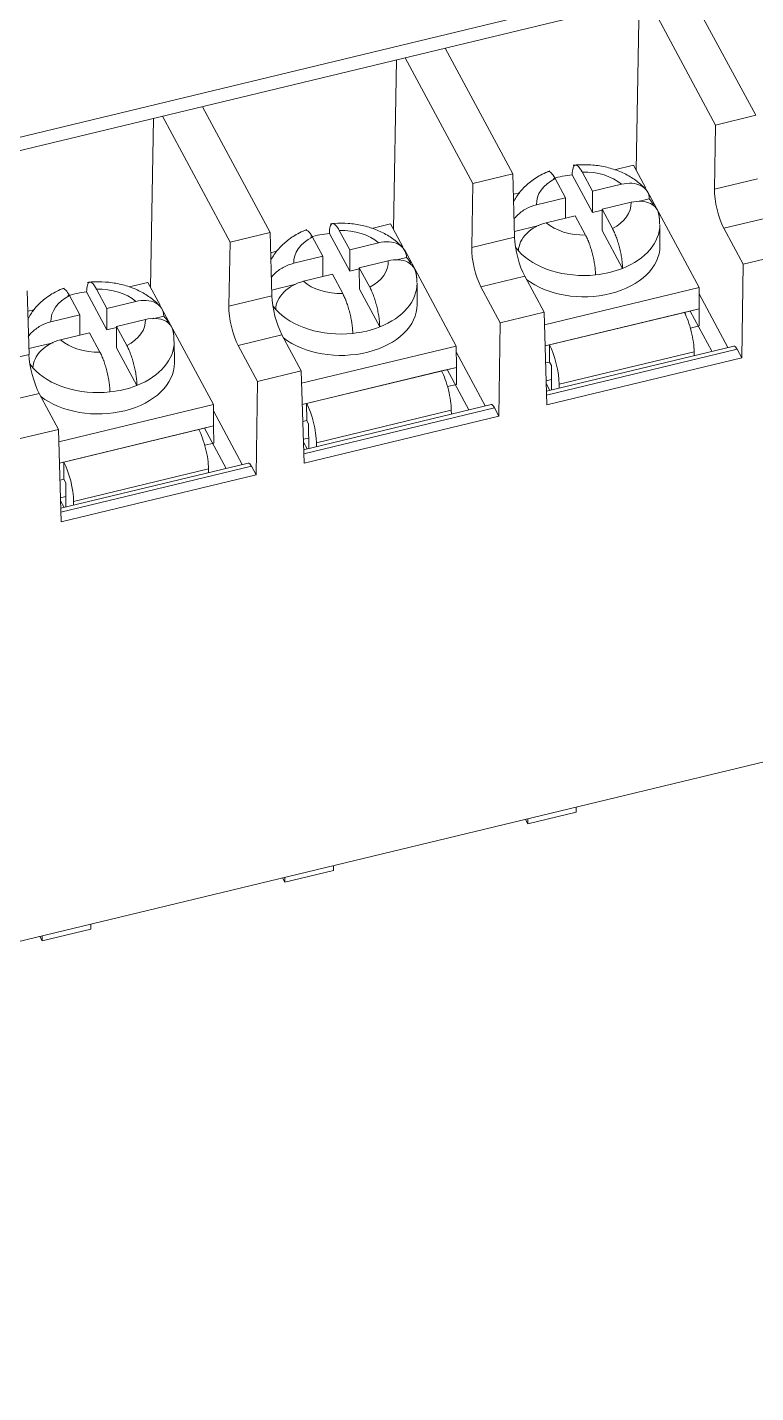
# Model space of a CAD drawing. Header units: millimetres. Extents: x -195 to 1349, y 148 to 750.
# Drawn here: x 1209.05 to 1234.47, y 610.56 to 658.21 of the extents above; entities that cross this region are included whole.
import ezdxf

# ---------------------------------------------------------------- set-up
doc = ezdxf.new("R2010")
doc.units = ezdxf.units.MM
doc.layers.add('100', color=7, linetype='CONTINUOUS', true_color=0xffffff)
doc.layers.add('3', color=7, linetype='CONTINUOUS', true_color=0xffffff)

msp = doc.modelspace()

# ---------------------------------------------------------------- linework, layer by layer
at = {"layer": '100', "color": 7, "linetype": 'Continuous', "lineweight": 18}
for p, q in [((1151.541, 640.57), (1300.306, 676.439)), ((1300.037, 675.9), (1151.272, 640.031))]:
    msp.add_line(p, q, dxfattribs=at)
at = {"layer": '100', "color": 7, "linetype": 'Continuous', "lineweight": 13}
for p, q in [((1232.11, 659.522), (1234.469, 655.134)), ((1230.404, 659.111), (1230.3, 653.21)), ((1233.07, 654.796), (1230.712, 659.185)), ((1221.93, 657.068), (1221.827, 651.167)), ((1224.597, 652.753), (1222.238, 657.142)), ((1223.637, 657.479), (1225.995, 653.091)), ((1215.164, 655.436), (1217.522, 651.048)), ((1234.469, 655.134), (1233.07, 654.796)), ((1213.457, 655.025), (1213.353, 649.124)), ((1216.123, 650.71), (1213.765, 655.099)), ((1233.07, 654.796), (1233.031, 652.56)), ((1224.597, 652.753), (1224.557, 650.517)), ((1225.995, 653.091), (1224.597, 652.753)), ((1226.054, 650.878), (1225.995, 653.091)), ((1233.031, 652.56), (1234.528, 652.921)), ((1233.353, 651.191), (1234.883, 651.56)), ((1217.522, 651.048), (1216.123, 650.71)), ((1217.581, 648.835), (1217.522, 651.048)), ((1224.557, 650.517), (1226.054, 650.878)), ((1234.027, 649.937), (1233.353, 651.191)), ((1143.462, 610.561), (1309.464, 650.587)), ((1216.123, 650.71), (1216.084, 648.474)), ((1233.982, 646.675), (1234.027, 649.937)), ((1235.556, 650.306), (1234.027, 649.937)), ((1224.879, 649.148), (1226.409, 649.517)), ((1226.409, 649.517), (1227.083, 648.263)), ((1209.108, 646.792), (1209.049, 649.005)), ((1225.553, 647.894), (1224.879, 649.148)), ((1216.084, 648.474), (1217.581, 648.835)), ((1233.499, 647.035), (1232.495, 648.904)), ((1227.083, 648.263), (1225.553, 647.894)), ((1227.181, 645.035), (1227.083, 648.263)), ((1232.935, 646.899), (1232.178, 648.305)), ((1225.509, 644.632), (1225.553, 647.894)), ((1216.406, 647.105), (1217.936, 647.474)), ((1217.08, 645.851), (1216.406, 647.105)), ((1217.936, 647.474), (1218.61, 646.22)), ((1233.705, 647.084), (1227.167, 645.508)), ((1207.611, 646.431), (1209.108, 646.792)), ((1225.026, 644.992), (1224.022, 646.861)), ((1227.171, 645.368), (1233.823, 646.972)), ((1227.181, 645.035), (1233.982, 646.675)), ((1233.982, 646.675), (1233.823, 646.972)), ((1218.61, 646.22), (1217.08, 645.851)), ((1218.708, 642.992), (1218.61, 646.22)), ((1224.461, 644.856), (1223.705, 646.262)), ((1217.036, 642.589), (1217.08, 645.851)), ((1227.156, 645.872), (1227.344, 645.917)), ((1227.286, 645.537), (1227.158, 645.773)), ((1207.933, 645.062), (1209.462, 645.431)), ((1209.462, 645.431), (1210.136, 644.177)), ((1216.553, 642.949), (1215.548, 644.818)), ((1225.232, 645.041), (1218.693, 643.465)), ((1218.697, 643.325), (1225.349, 644.929)), ((1218.708, 642.992), (1225.509, 644.632)), ((1225.509, 644.632), (1225.349, 644.929)), ((1210.136, 644.177), (1208.607, 643.808)), ((1210.234, 640.949), (1210.136, 644.177)), ((1215.988, 642.812), (1215.232, 644.219)), ((1218.682, 643.829), (1218.871, 643.874)), ((1218.812, 643.493), (1218.685, 643.73)), ((1216.759, 642.998), (1210.22, 641.422)), ((1210.224, 641.282), (1216.876, 642.886)), ((1217.036, 642.589), (1216.876, 642.886)), ((1210.234, 640.949), (1217.036, 642.589)), ((1210.209, 641.786), (1210.397, 641.831)), ((1210.339, 641.45), (1210.212, 641.687))]:
    msp.add_line(p, q, dxfattribs=at)
for centre, major_axis, ratio, start_param, end_param in [((1233.366, 651.936), (-0.221, 0.97), 0.260654, 0.814706, 2.385502), ((1226.39, 650.254), (0.246, -0.964), 0.237377, 3.949787, 5.520583), ((1224.893, 649.893), (-0.221, 0.97), 0.260654, 0.814706, 2.385502), ((1216.419, 647.85), (-0.221, 0.97), 0.260654, 0.814706, 2.385502), ((1217.916, 648.211), (0.246, -0.964), 0.237377, 3.949787, 5.520583), ((1233.816, 646.599), (-0.11, 0.485), 0.260654, 5.527095, 6.286598), ((1209.443, 646.168), (0.246, -0.964), 0.237377, 3.949787, 5.520583), ((1225.343, 644.556), (-0.11, 0.485), 0.260654, 5.527095, 6.286598), ((1216.869, 642.513), (-0.11, 0.485), 0.260654, 5.527095, 6.286598)]:
    msp.add_ellipse(centre, major_axis=major_axis, ratio=ratio, start_param=start_param, end_param=end_param, dxfattribs=at)
at = {"layer": '3', "color": 7, "linetype": 'Continuous', "lineweight": 13}
for p, q in [((1230.203, 653.391), (1229.545, 653.233)), ((1230.631, 652.594), (1230.203, 653.391)), ((1227.831, 652.257), (1227.469, 652.93)), ((1228.776, 651.739), (1228.067, 653.058)), ((1228.411, 653.157), (1228.772, 652.484)), ((1229.782, 652.728), (1228.772, 652.484)), ((1226.234, 652.434), (1226.014, 652.382)), ((1227.831, 652.257), (1226.821, 652.014)), ((1227.834, 651.55), (1227.831, 652.257)), ((1228.772, 652.484), (1228.776, 651.739)), ((1232.494, 649.127), (1230.683, 652.497)), ((1229.11, 651.82), (1228.776, 651.739)), ((1229.109, 651.857), (1230.119, 652.101)), ((1229.109, 651.857), (1229.113, 651.112)), ((1229.109, 651.857), (1229.471, 651.185)), ((1230.755, 652.217), (1230.371, 652.124)), ((1221.729, 651.348), (1221.072, 651.19)), ((1222.158, 650.551), (1221.729, 651.348)), ((1227.158, 651.387), (1228.168, 651.63)), ((1228.529, 650.958), (1228.168, 651.63)), ((1231.127, 650.579), (1231.123, 651.324)), ((1219.358, 650.214), (1218.996, 650.887)), ((1220.302, 649.696), (1219.594, 651.015)), ((1219.938, 651.114), (1220.299, 650.441)), ((1226.895, 651.286), (1226.049, 651.082)), ((1229.821, 649.794), (1229.113, 651.112)), ((1217.76, 650.391), (1217.541, 650.339)), ((1221.309, 650.685), (1220.299, 650.441)), ((1220.299, 650.441), (1220.302, 649.696)), ((1224.021, 647.084), (1222.21, 650.453)), ((1219.358, 650.214), (1218.348, 649.971)), ((1219.361, 649.507), (1219.358, 650.214)), ((1220.636, 649.814), (1221.646, 650.058)), ((1222.282, 650.173), (1221.897, 650.081)), ((1218.685, 649.344), (1219.694, 649.587)), ((1220.056, 648.915), (1219.694, 649.587)), ((1220.636, 649.777), (1220.302, 649.696)), ((1220.636, 649.814), (1220.639, 649.069)), ((1220.636, 649.814), (1220.997, 649.142)), ((1211.829, 647.653), (1211.12, 648.972)), ((1211.464, 649.071), (1211.826, 648.398)), ((1213.256, 649.305), (1212.598, 649.147)), ((1213.684, 648.508), (1213.256, 649.305)), ((1218.422, 649.243), (1217.576, 649.039)), ((1221.348, 647.751), (1220.639, 649.069)), ((1222.653, 648.536), (1222.65, 649.281)), ((1232.494, 649.127), (1227.096, 647.826)), ((1232.497, 648.382), (1232.494, 649.127)), ((1210.884, 648.171), (1210.523, 648.844)), ((1212.835, 648.642), (1211.826, 648.398)), ((1209.287, 648.348), (1209.068, 648.296)), ((1210.884, 648.171), (1209.874, 647.928)), ((1210.887, 647.464), (1210.884, 648.171)), ((1211.826, 648.398), (1211.829, 647.653)), ((1212.163, 647.771), (1213.172, 648.015)), ((1213.808, 648.13), (1213.424, 648.038)), ((1215.547, 645.041), (1213.737, 648.41)), ((1232.497, 648.382), (1227.119, 647.085)), ((1227.272, 647.122), (1231.979, 648.257)), ((1232.497, 648.382), (1231.979, 648.257)), ((1232.497, 648.382), (1232.5, 647.786)), ((1210.211, 647.301), (1211.221, 647.544)), ((1211.582, 646.872), (1211.221, 647.544)), ((1212.163, 647.734), (1211.829, 647.653)), ((1212.163, 647.771), (1212.166, 647.026)), ((1212.163, 647.771), (1212.524, 647.099)), ((1232.188, 647.711), (1232.5, 647.786)), ((1209.949, 647.2), (1209.102, 646.996)), ((1212.874, 645.708), (1212.166, 647.026)), ((1214.18, 646.493), (1214.177, 647.238)), ((1224.021, 647.084), (1218.623, 645.783)), ((1224.024, 646.339), (1224.021, 647.084)), ((1227.272, 647.122), (1227.119, 647.085)), ((1227.274, 646.526), (1227.272, 647.122)), ((1232.32, 646.885), (1227.612, 645.75)), ((1232.32, 646.75), (1232.32, 646.885)), ((1224.024, 646.339), (1218.645, 645.042)), ((1218.798, 645.079), (1223.506, 646.214)), ((1224.024, 646.339), (1223.506, 646.214)), ((1224.024, 646.339), (1224.026, 645.743)), ((1227.137, 646.493), (1227.274, 646.526)), ((1227.274, 646.526), (1227.342, 646.401)), ((1227.346, 645.551), (1227.342, 646.401)), ((1223.715, 645.668), (1224.026, 645.743)), ((1227.613, 645.615), (1227.612, 645.75)), ((1215.547, 645.041), (1210.15, 643.74)), ((1215.55, 644.296), (1215.547, 645.041)), ((1218.798, 645.079), (1218.645, 645.042)), ((1218.801, 644.483), (1218.798, 645.079)), ((1223.846, 644.842), (1219.139, 643.707)), ((1223.847, 644.707), (1223.846, 644.842)), ((1215.55, 644.296), (1210.172, 642.999)), ((1210.325, 643.036), (1215.033, 644.171)), ((1215.55, 644.296), (1215.033, 644.171)), ((1215.55, 644.296), (1215.553, 643.7)), ((1218.663, 644.45), (1218.801, 644.483)), ((1218.801, 644.483), (1218.868, 644.358)), ((1218.872, 643.508), (1218.868, 644.358)), ((1215.241, 643.625), (1215.553, 643.7)), ((1219.139, 643.572), (1219.139, 643.707)), ((1210.325, 643.036), (1210.172, 642.999)), ((1210.328, 642.44), (1210.325, 643.036)), ((1215.373, 642.799), (1210.665, 641.664)), ((1215.373, 642.664), (1215.373, 642.799)), ((1210.19, 642.407), (1210.328, 642.44)), ((1210.328, 642.44), (1210.395, 642.315)), ((1210.399, 641.465), (1210.395, 642.315)), ((1210.666, 641.529), (1210.665, 641.664)), ((1228.208, 630.823), (1226.513, 630.414)), ((1228.208, 630.823), (1228.207, 630.995)), ((1226.513, 630.414), (1226.432, 630.567)), ((1226.513, 630.586), (1226.513, 630.414)), ((1219.735, 628.78), (1219.734, 628.952)), ((1218.04, 628.371), (1217.958, 628.524)), ((1218.039, 628.543), (1218.04, 628.371)), ((1219.735, 628.78), (1218.04, 628.371)), ((1211.261, 626.737), (1209.567, 626.328)), ((1211.261, 626.737), (1211.261, 626.909)), ((1209.567, 626.328), (1209.485, 626.481)), ((1209.566, 626.5), (1209.567, 626.328))]:
    msp.add_line(p, q, dxfattribs=at)
for centre, major_axis, ratio, start_param, end_param in [((1228.47, 652.057), (-1.65, -0.007), 0.666875, 5.361044, 6.316099), ((1228.473, 651.312), (2.65, 0.012), 0.666875, 1.721764, 1.980603), ((1228.47, 652.057), (-1.65, -0.007), 0.666875, 3.790248, 4.745303), ((1228.47, 652.057), (-1.65, -0.007), 0.666875, 2.219452, 3.174506), ((1228.473, 651.312), (2.65, 0.012), 0.666875, 0.403632, 0.530601), ((1228.47, 652.057), (-1.65, -0.007), 0.666875, 0.648655, 1.60371), ((1228.473, 651.312), (2.65, 0.012), 0.666875, 5.24299, 6.283173), ((1219.997, 650.014), (-1.65, -0.007), 0.666875, 5.361044, 6.316099), ((1220, 649.269), (2.65, 0.012), 0.666875, 1.721764, 1.980603), ((1219.997, 650.014), (-1.65, -0.007), 0.666875, 3.790248, 4.745303), ((1228.473, 651.312), (2.65, 0.012), 0.666875, 3.590709, 3.672194), ((1228.473, 651.312), (2.65, 0.012), 0.666875, 3.672194, 4.863356), ((1228.477, 650.567), (2.65, 0.012), 0.666875, 3.848176, 6.283107), ((1219.997, 650.014), (-1.65, -0.007), 0.666875, 2.219452, 3.174506), ((1220, 649.269), (2.65, 0.012), 0.666875, 0.403632, 0.530601), ((1228.473, 651.312), (2.65, 0.012), 0.666875, 4.863356, 5.24299), ((1211.527, 647.226), (2.65, 0.012), 0.666875, 1.721764, 1.980603), ((1211.523, 647.971), (-1.65, -0.007), 0.666875, 3.790248, 4.745303), ((1219.997, 650.014), (-1.65, -0.007), 0.666875, 0.648655, 1.60371), ((1220, 649.269), (2.65, 0.012), 0.666875, 5.24299, 6.283173), ((1211.523, 647.971), (-1.65, -0.007), 0.666875, 5.361044, 6.316099), ((1220, 649.269), (2.65, 0.012), 0.666875, 3.590709, 3.672194), ((1220.003, 648.524), (2.65, 0.012), 0.666875, 3.848176, 6.283107), ((1211.523, 647.971), (-1.65, -0.007), 0.666875, 2.219452, 3.174506), ((1211.527, 647.226), (2.65, 0.012), 0.666875, 0.403632, 0.530601), ((1220, 649.269), (2.65, 0.012), 0.666875, 3.672194, 4.863356), ((1231.983, 647.512), (-0.234, 0.972), 0.249055, 3.95287, 5.523667), ((1220, 649.269), (2.65, 0.012), 0.666875, 4.863356, 5.24299), ((1211.523, 647.971), (-1.65, -0.007), 0.666875, 0.648655, 1.60371), ((1211.527, 647.226), (2.65, 0.012), 0.666875, 5.24299, 6.283173), ((1227.275, 646.377), (0.234, -0.972), 0.249055, 0.811278, 2.382074), ((1211.527, 647.226), (2.65, 0.012), 0.666875, 3.590709, 3.672194), ((1211.527, 647.226), (2.65, 0.012), 0.666875, 3.672194, 4.863356), ((1211.53, 646.481), (2.65, 0.012), 0.666875, 3.848176, 6.283107), ((1223.509, 645.469), (-0.234, 0.972), 0.249055, 3.95287, 5.523667), ((1211.527, 647.226), (2.65, 0.012), 0.666875, 4.863356, 5.24299), ((1218.802, 644.334), (0.234, -0.972), 0.249055, 0.811278, 2.382074), ((1215.036, 643.426), (-0.234, 0.972), 0.249055, 3.95287, 5.523667), ((1210.328, 642.291), (0.234, -0.972), 0.249055, 0.811278, 2.382074)]:
    msp.add_ellipse(centre, major_axis=major_axis, ratio=ratio, start_param=start_param, end_param=end_param, dxfattribs=at)
for points, knots in [([(1228.411, 653.157), (1228.366, 653.24), (1228.321, 653.305), (1228.238, 653.388), (1228.2, 653.406), (1228.136, 653.389), (1228.11, 653.355), (1228.076, 653.239), (1228.067, 653.157), (1228.067, 653.058)], [0, 0, 0, 0, 0.25, 0.25, 0.5, 0.5, 0.75, 0.75, 1, 1, 1, 1]), ([(1230.653, 652.526), (1230.588, 652.6), (1230.417, 652.772), (1230.093, 653.005), (1229.677, 653.206), (1229.214, 653.346), (1228.728, 653.415), (1228.352, 653.415), (1228.146, 653.397), (1228.099, 653.392)], [0, 0, 0, 0, 0.111345, 0.27406, 0.440954, 0.612154, 0.785153, 0.950566, 1, 1, 1, 1]), ([(1227.281, 653.193), (1227.191, 653.158), (1226.952, 653.051), (1226.609, 652.835), (1226.289, 652.534), (1226.108, 652.283), (1226.03, 652.135), (1226.015, 652.106)], [0, 0, 0, 0, 0.163026, 0.447367, 0.698688, 0.941026, 1, 1, 1, 1]), ([(1227.219, 653.168), (1227.221, 653.169), (1227.224, 653.17), (1227.259, 653.179), (1227.297, 653.161), (1227.38, 653.078), (1227.425, 653.013), (1227.469, 652.93)], [0, 0, 0, 0, 0.039498, 0.039498, 0.519749, 0.519749, 1, 1, 1, 1]), ([(1229.782, 652.728), (1229.908, 652.758), (1230.033, 652.77), (1230.266, 652.754), (1230.374, 652.726), (1230.555, 652.632), (1230.629, 652.567), (1230.728, 652.409), (1230.755, 652.316), (1230.755, 652.217)], [0, 0, 0, 0, 0.25, 0.25, 0.5, 0.5, 0.75, 0.75, 1, 1, 1, 1]), ([(1226.03, 651.508), (1226.063, 651.553), (1226.1, 651.596), (1226.231, 651.727), (1226.338, 651.807), (1226.571, 651.936), (1226.696, 651.984), (1226.821, 652.014)], [0, 0, 0, 0, 0.184423, 0.184423, 0.592211, 0.592211, 1, 1, 1, 1]), ([(1231.078, 651.709), (1231.044, 651.855), (1230.947, 651.977), (1230.618, 652.146), (1230.37, 652.161), (1230.119, 652.101)], [0, 0, 0, 0, 0.442266, 0.442266, 1, 1, 1, 1]), ([(1219.938, 651.114), (1219.893, 651.197), (1219.848, 651.262), (1219.765, 651.345), (1219.727, 651.363), (1219.663, 651.346), (1219.637, 651.312), (1219.602, 651.196), (1219.593, 651.114), (1219.594, 651.015)], [0, 0, 0, 0, 0.25, 0.25, 0.5, 0.5, 0.75, 0.75, 1, 1, 1, 1]), ([(1222.18, 650.483), (1222.115, 650.557), (1221.943, 650.729), (1221.62, 650.962), (1221.204, 651.163), (1220.741, 651.303), (1220.255, 651.372), (1219.878, 651.372), (1219.673, 651.354), (1219.625, 651.349)], [0, 0, 0, 0, 0.111345, 0.27406, 0.440954, 0.612154, 0.785153, 0.950566, 1, 1, 1, 1]), ([(1226.192, 650.408), (1226.191, 650.507), (1226.217, 650.612), (1226.314, 650.818), (1226.387, 650.918), (1226.658, 651.19), (1226.908, 651.327), (1227.158, 651.387)], [0, 0, 0, 0, 0.25, 0.25, 0.5, 0.5, 1, 1, 1, 1]), ([(1218.808, 651.15), (1218.718, 651.115), (1218.478, 651.008), (1218.136, 650.792), (1217.815, 650.491), (1217.634, 650.24), (1217.556, 650.092), (1217.542, 650.063)], [0, 0, 0, 0, 0.163026, 0.447367, 0.698688, 0.941026, 1, 1, 1, 1]), ([(1218.745, 651.125), (1218.748, 651.126), (1218.75, 651.127), (1218.785, 651.136), (1218.823, 651.118), (1218.907, 651.035), (1218.951, 650.97), (1218.996, 650.887)], [0, 0, 0, 0, 0.039498, 0.039498, 0.519749, 0.519749, 1, 1, 1, 1]), ([(1228.88, 649.567), (1228.879, 649.617), (1228.877, 649.67), (1228.87, 649.755), (1228.867, 649.784), (1228.862, 649.83), (1228.86, 649.845), (1228.856, 649.876), (1228.854, 649.891), (1228.847, 649.938), (1228.842, 649.969), (1228.833, 650.017), (1228.83, 650.034), (1228.824, 650.066), (1228.821, 650.082), (1228.805, 650.162), (1228.79, 650.227), (1228.77, 650.307), (1228.766, 650.324), (1228.757, 650.356), (1228.753, 650.372), (1228.739, 650.42), (1228.73, 650.451), (1228.702, 650.543), (1228.682, 650.602), (1228.655, 650.674), (1228.65, 650.688), (1228.639, 650.716), (1228.634, 650.73), (1228.618, 650.77), (1228.607, 650.796), (1228.574, 650.87), (1228.552, 650.916), (1228.529, 650.958)], [0, 0, 0, 0, 0.125, 0.125, 0.1875, 0.1875, 0.21875, 0.21875, 0.25, 0.25, 0.3125, 0.3125, 0.34375, 0.34375, 0.375, 0.375, 0.5, 0.5, 0.53125, 0.53125, 0.5625, 0.5625, 0.625, 0.625, 0.75, 0.75, 0.78125, 0.78125, 0.8125, 0.8125, 0.875, 0.875, 1, 1, 1, 1]), ([(1229.821, 649.794), (1229.821, 649.844), (1229.818, 649.897), (1229.811, 649.983), (1229.808, 650.012), (1229.803, 650.057), (1229.801, 650.072), (1229.797, 650.103), (1229.795, 650.118), (1229.784, 650.196), (1229.773, 650.259), (1229.753, 650.356), (1229.746, 650.389), (1229.731, 650.454), (1229.716, 650.518), (1229.699, 650.582), (1229.686, 650.629), (1229.681, 650.645), (1229.672, 650.677), (1229.667, 650.692), (1229.643, 650.77), (1229.623, 650.829), (1229.592, 650.914), (1229.581, 650.942), (1229.565, 650.983), (1229.559, 650.996), (1229.548, 651.022), (1229.543, 651.035), (1229.515, 651.097), (1229.493, 651.143), (1229.471, 651.185)], [0, 0, 0, 0, 0.125, 0.125, 0.1875, 0.1875, 0.21875, 0.21875, 0.25, 0.25, 0.375, 0.375, 0.4375, 0.4375, 0.5, 0.5625, 0.5625, 0.59375, 0.59375, 0.625, 0.625, 0.75, 0.75, 0.8125, 0.8125, 0.84375, 0.84375, 0.875, 0.875, 1, 1, 1, 1]), ([(1221.309, 650.685), (1221.434, 650.715), (1221.56, 650.727), (1221.793, 650.711), (1221.901, 650.683), (1222.082, 650.589), (1222.155, 650.524), (1222.255, 650.366), (1222.281, 650.273), (1222.282, 650.173)], [0, 0, 0, 0, 0.25, 0.25, 0.5, 0.5, 0.75, 0.75, 1, 1, 1, 1]), ([(1217.556, 649.465), (1217.589, 649.51), (1217.626, 649.553), (1217.757, 649.684), (1217.865, 649.764), (1218.098, 649.893), (1218.222, 649.941), (1218.348, 649.971)], [0, 0, 0, 0, 0.184423, 0.184423, 0.592211, 0.592211, 1, 1, 1, 1]), ([(1222.605, 649.666), (1222.57, 649.812), (1222.473, 649.934), (1222.145, 650.103), (1221.897, 650.118), (1221.646, 650.058)], [0, 0, 0, 0, 0.442266, 0.442266, 1, 1, 1, 1]), ([(1210.334, 649.107), (1210.244, 649.072), (1210.005, 648.965), (1209.663, 648.749), (1209.342, 648.448), (1209.161, 648.196), (1209.083, 648.049), (1209.068, 648.02)], [0, 0, 0, 0, 0.163026, 0.447367, 0.698688, 0.941026, 1, 1, 1, 1]), ([(1210.272, 649.082), (1210.274, 649.083), (1210.277, 649.084), (1210.312, 649.093), (1210.35, 649.075), (1210.433, 648.992), (1210.478, 648.927), (1210.523, 648.844)], [0, 0, 0, 0, 0.039498, 0.039498, 0.519749, 0.519749, 1, 1, 1, 1]), ([(1211.464, 649.071), (1211.42, 649.154), (1211.375, 649.219), (1211.292, 649.302), (1211.253, 649.32), (1211.189, 649.303), (1211.163, 649.269), (1211.129, 649.153), (1211.12, 649.071), (1211.12, 648.972)], [0, 0, 0, 0, 0.25, 0.25, 0.5, 0.5, 0.75, 0.75, 1, 1, 1, 1]), ([(1213.707, 648.44), (1213.641, 648.514), (1213.47, 648.686), (1213.146, 648.918), (1212.73, 649.12), (1212.267, 649.26), (1211.781, 649.329), (1211.405, 649.329), (1211.199, 649.311), (1211.152, 649.306)], [0, 0, 0, 0, 0.111345, 0.27406, 0.440954, 0.612154, 0.785153, 0.950566, 1, 1, 1, 1]), ([(1217.718, 648.365), (1217.718, 648.463), (1217.743, 648.569), (1217.841, 648.775), (1217.913, 648.875), (1218.184, 649.147), (1218.434, 649.284), (1218.685, 649.344)], [0, 0, 0, 0, 0.25, 0.25, 0.5, 0.5, 1, 1, 1, 1]), ([(1220.406, 647.524), (1220.406, 647.574), (1220.403, 647.627), (1220.396, 647.712), (1220.394, 647.741), (1220.388, 647.787), (1220.386, 647.802), (1220.382, 647.833), (1220.38, 647.848), (1220.373, 647.895), (1220.368, 647.926), (1220.36, 647.974), (1220.357, 647.991), (1220.351, 648.023), (1220.348, 648.039), (1220.332, 648.119), (1220.317, 648.184), (1220.297, 648.264), (1220.292, 648.281), (1220.284, 648.313), (1220.279, 648.329), (1220.266, 648.377), (1220.257, 648.408), (1220.228, 648.5), (1220.208, 648.559), (1220.182, 648.631), (1220.177, 648.645), (1220.166, 648.673), (1220.161, 648.687), (1220.144, 648.727), (1220.133, 648.753), (1220.101, 648.827), (1220.078, 648.873), (1220.056, 648.915)], [0, 0, 0, 0, 0.125, 0.125, 0.1875, 0.1875, 0.21875, 0.21875, 0.25, 0.25, 0.3125, 0.3125, 0.34375, 0.34375, 0.375, 0.375, 0.5, 0.5, 0.53125, 0.53125, 0.5625, 0.5625, 0.625, 0.625, 0.75, 0.75, 0.78125, 0.78125, 0.8125, 0.8125, 0.875, 0.875, 1, 1, 1, 1]), ([(1221.348, 647.751), (1221.347, 647.801), (1221.345, 647.854), (1221.338, 647.94), (1221.335, 647.969), (1221.33, 648.014), (1221.328, 648.029), (1221.324, 648.06), (1221.322, 648.075), (1221.31, 648.153), (1221.299, 648.216), (1221.28, 648.313), (1221.273, 648.346), (1221.258, 648.411), (1221.243, 648.475), (1221.226, 648.539), (1221.212, 648.586), (1221.208, 648.602), (1221.199, 648.633), (1221.194, 648.649), (1221.17, 648.727), (1221.15, 648.786), (1221.119, 648.871), (1221.108, 648.899), (1221.092, 648.94), (1221.086, 648.953), (1221.075, 648.979), (1221.07, 648.992), (1221.042, 649.054), (1221.02, 649.1), (1220.997, 649.142)], [0, 0, 0, 0, 0.125, 0.125, 0.1875, 0.1875, 0.21875, 0.21875, 0.25, 0.25, 0.375, 0.375, 0.4375, 0.4375, 0.5, 0.5625, 0.5625, 0.59375, 0.59375, 0.625, 0.625, 0.75, 0.75, 0.8125, 0.8125, 0.84375, 0.84375, 0.875, 0.875, 1, 1, 1, 1]), ([(1212.835, 648.642), (1212.961, 648.672), (1213.086, 648.684), (1213.319, 648.668), (1213.428, 648.64), (1213.608, 648.546), (1213.682, 648.481), (1213.782, 648.323), (1213.808, 648.23), (1213.808, 648.13)], [0, 0, 0, 0, 0.25, 0.25, 0.5, 0.5, 0.75, 0.75, 1, 1, 1, 1]), ([(1214.131, 647.623), (1214.097, 647.769), (1214, 647.891), (1213.672, 648.06), (1213.424, 648.075), (1213.172, 648.015)], [0, 0, 0, 0, 0.442266, 0.442266, 1, 1, 1, 1]), ([(1209.083, 647.422), (1209.116, 647.467), (1209.153, 647.51), (1209.284, 647.641), (1209.391, 647.721), (1209.625, 647.85), (1209.749, 647.898), (1209.874, 647.928)], [0, 0, 0, 0, 0.184423, 0.184423, 0.592211, 0.592211, 1, 1, 1, 1]), ([(1209.245, 646.322), (1209.245, 646.42), (1209.27, 646.526), (1209.368, 646.732), (1209.44, 646.832), (1209.711, 647.104), (1209.961, 647.24), (1210.211, 647.301)], [0, 0, 0, 0, 0.25, 0.25, 0.5, 0.5, 1, 1, 1, 1]), ([(1212.874, 645.708), (1212.874, 645.758), (1212.872, 645.811), (1212.865, 645.897), (1212.862, 645.926), (1212.856, 645.971), (1212.854, 645.986), (1212.85, 646.017), (1212.848, 646.032), (1212.837, 646.11), (1212.826, 646.173), (1212.807, 646.27), (1212.8, 646.303), (1212.785, 646.368), (1212.769, 646.432), (1212.752, 646.496), (1212.739, 646.543), (1212.734, 646.559), (1212.725, 646.59), (1212.72, 646.606), (1212.696, 646.684), (1212.676, 646.743), (1212.645, 646.828), (1212.635, 646.856), (1212.618, 646.897), (1212.613, 646.91), (1212.602, 646.936), (1212.596, 646.949), (1212.569, 647.011), (1212.546, 647.057), (1212.524, 647.099)], [0, 0, 0, 0, 0.125, 0.125, 0.1875, 0.1875, 0.21875, 0.21875, 0.25, 0.25, 0.375, 0.375, 0.4375, 0.4375, 0.5, 0.5625, 0.5625, 0.59375, 0.59375, 0.625, 0.625, 0.75, 0.75, 0.8125, 0.8125, 0.84375, 0.84375, 0.875, 0.875, 1, 1, 1, 1]), ([(1211.933, 645.481), (1211.933, 645.531), (1211.93, 645.584), (1211.923, 645.669), (1211.92, 645.698), (1211.915, 645.744), (1211.913, 645.759), (1211.909, 645.79), (1211.907, 645.805), (1211.9, 645.852), (1211.895, 645.883), (1211.887, 645.931), (1211.884, 645.948), (1211.878, 645.98), (1211.874, 645.996), (1211.858, 646.076), (1211.844, 646.141), (1211.823, 646.221), (1211.819, 646.237), (1211.81, 646.27), (1211.806, 646.286), (1211.793, 646.334), (1211.783, 646.365), (1211.755, 646.457), (1211.735, 646.516), (1211.709, 646.588), (1211.703, 646.602), (1211.693, 646.63), (1211.687, 646.643), (1211.671, 646.684), (1211.66, 646.71), (1211.627, 646.784), (1211.605, 646.83), (1211.582, 646.872)], [0, 0, 0, 0, 0.125, 0.125, 0.1875, 0.1875, 0.21875, 0.21875, 0.25, 0.25, 0.3125, 0.3125, 0.34375, 0.34375, 0.375, 0.375, 0.5, 0.5, 0.53125, 0.53125, 0.5625, 0.5625, 0.625, 0.625, 0.75, 0.75, 0.78125, 0.78125, 0.8125, 0.8125, 0.875, 0.875, 1, 1, 1, 1])]:
    msp.add_open_spline(points, degree=3, knots=knots, dxfattribs=at)
for points in [[(1231.112, 651.344), (1231.122, 651.54), (1231.074, 651.729)], [(1222.639, 649.301), (1222.649, 649.497), (1222.6, 649.686)], [(1214.166, 647.258), (1214.175, 647.454), (1214.127, 647.643)]]:
    msp.add_open_spline(points, degree=2, dxfattribs=at)

doc.saveas('drawing.dxf')
